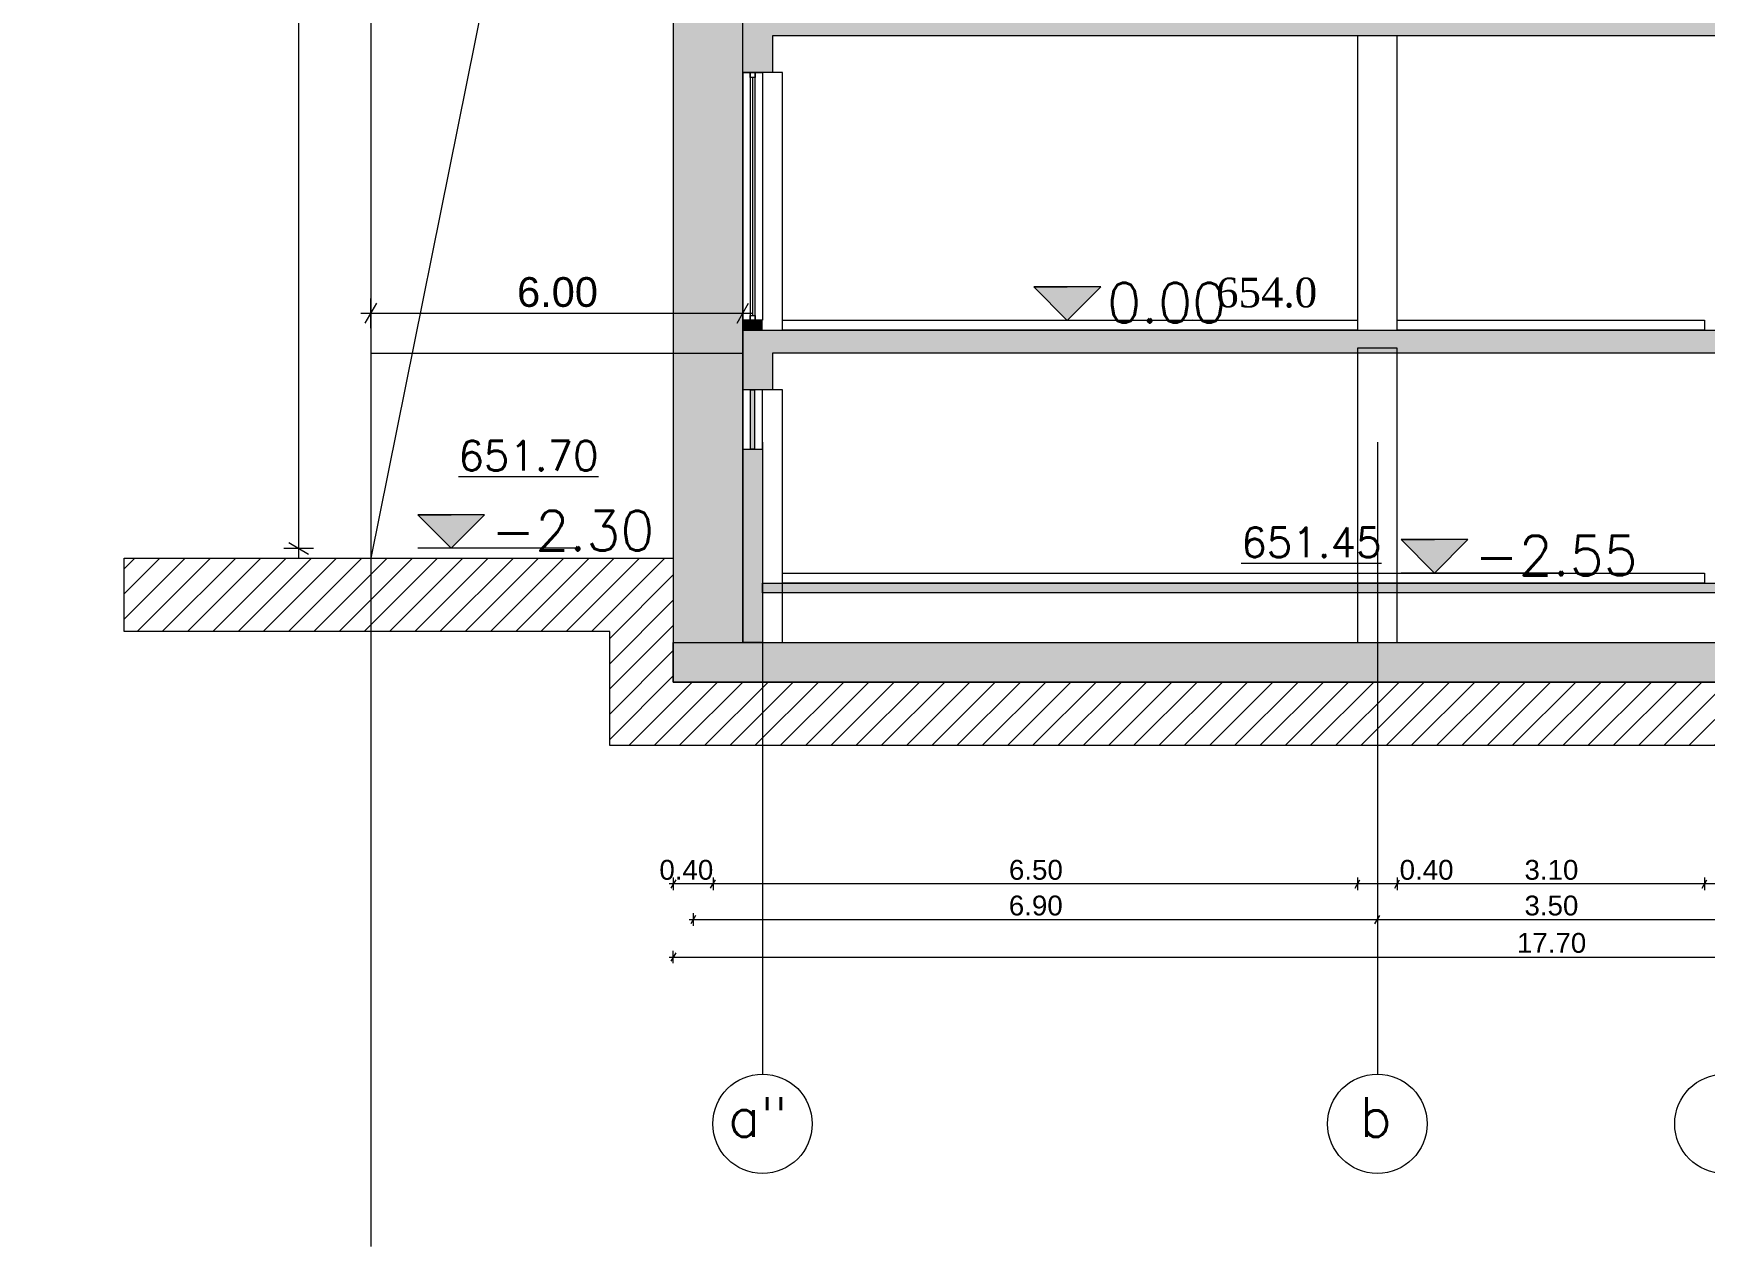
# Model space of a CAD drawing. Header units: millimetres. Extents: x 475616349 to 476941521, y 4620115302 to 4621446928.
# Drawn here: x 476601574 to 476618426, y 4620560526 to 4620572765 of the extents above; entities that cross this region are included whole.
import ezdxf

# ---------------------------------------------------------------- set-up
doc = ezdxf.new("R2010")
doc.units = ezdxf.units.MM
doc.header["$MEASUREMENT"] = 0
for name, color, linetype, lineweight in [('0_0 Architecture_Pen_No__7', 7, 'Continuous', 0), ('0_0 Architecture_Pen_No__8', 8, 'Continuous', 0), ('0_Pen_No__1_Pen_No__250', 7, 'Continuous', 0), ('0_Pen_No__250_Pen_No__142', 142, 'Continuous', 0), ('2D Drafting - General_Pen_No__250_Pen_No__7', 7, 'Continuous', 0), ('2D Drafting - General_Pen_No__250_Pen_No__7_Pen_No__154', 154, 'Continuous', 0), ('2D Drafting - General_Pen_No__250_Pen_No__7_Pen_No__7', 7, 'Continuous', 0), ('a-iataki_Pen_No__5_Pen_No__5_Pen_No__142', 142, 'Continuous', 0), ('gegmebi_Pen_No__7_Pen_No__250', 7, 'Continuous', 0), ('gegmebi_Pen_No__7_Pen_No__7', 7, 'Continuous', 0), ('kar-panjara_Pen_No__7_Pen_No__250', 7, 'Continuous', 0), ('New_._Pen_No__1', 1, 'Continuous', 0), ('New_2D Drafting - General_Pen_No__30_Pen_No__9_Pen_No__9_Pen_No__25', 255, 'Continuous', 0), ('New_2D Drafting - General_Pen_No__30_Pen_No__9_Pen_No__9_Pen_No__7', 7, 'Continuous', 0), ('New_2D Drafting - General_Pen_No__7_Pen_No__250', 7, 'Continuous', 0), ('New_2D Drafting - General_Pen_No__7_Pen_No__7', 7, 'Continuous', 0), ('New_kar-panjara_Pen_No__7_Pen_No__250', 7, 'Continuous', 0), ('New_New_piketebi_Pen_No__7_Pen_No__1', 1, 'Continuous', 0), ('New_shenobebi_Pen_No__7', 7, 'Continuous', 0), ('New_Structural - Bearing_Pen_No__1', 1, 'Continuous', 0), ('zoma_Pen_No__1', 1, 'Continuous', 0), ('zoma_Pen_No__142', 142, 'Continuous', 0), ('zoma_Pen_No__1_Pen_No__142', 142, 'Continuous', 0), ('zoma_Pen_No__5_Pen_No__5_Pen_No__142', 142, 'Continuous', 0)]:
    doc.layers.add(name, color=color, linetype=linetype, lineweight=lineweight)
doc.layers.add('New_2D Drafting - General_Pen_No__30_Pen_No__9_Pen_No__9_Pen_No__20', color=7, linetype='Continuous', lineweight=0, true_color=0xc7c8ca)
doc.layers.add('zoma', color=7, linetype='Continuous')
doc.styles.add('GENERATED_STYLE_2', font='arial.ttf')
doc.styles.add('GENERATED_STYLE_8', font='times.ttf')
doc.linetypes.add('Break', pattern='A,0,[1,бѓЎбѓђбѓ®бѓљбѓ\x98бѓ\x98 #13 nika1.Shx,S=15.679026,R=0,X=0,Y=0],-1975.557214,0', length=1975.557214)
doc.dimstyles.new('GENERATED_STYLE__1', dxfattribs={"dimtxt": 200, "dimasz": 64.421331, "dimexe": 0.18, "dimexo": 3, "dimgap": 0.09, "dimtad": 1, "dimtih": 1, "dimtoh": 1, "dimlfac": 0.001, "dimzin": 0, "dimdsep": 46, "dimtxsty": 'GENERATED_STYLE_2', "dimblk": 'ARROWHEAD_2', "dimblk1": 'ARROWHEAD_2', "dimblk2": 'ARROWHEAD_2', "dimcen": 0.09, "dimclrd": 142, "dimclre": 142, "dimclrt": 142, "dimadec": 0, "dimazin": 0, "dimtfac": 1, "dimtdec": 4, "dimtmove": 0, "dimatfit": 3, "dimfxl": 1, "dimtolj": 1, "dimtzin": 0, "dimarcsym": 0})
doc.dimstyles.new('GENERATED_STYLE__3', dxfattribs={"dimtxt": 200, "dimasz": 64.421331, "dimexe": 0.18, "dimexo": 3, "dimgap": 0.09, "dimtad": 1, "dimtih": 1, "dimtoh": 1, "dimlfac": 0.001, "dimzin": 0, "dimdsep": 46, "dimtxsty": 'GENERATED_STYLE_2', "dimblk": 'ARROWHEAD_2', "dimblk1": 'ARROWHEAD_2', "dimblk2": 'ARROWHEAD_2', "dimcen": 0.09, "dimclrd": 142, "dimclre": 142, "dimclrt": 142, "dimadec": 0, "dimazin": 0, "dimtfac": 1, "dimtdec": 4, "dimtmove": 2, "dimatfit": 3, "dimfxl": 1, "dimtolj": 1, "dimtzin": 0, "dimarcsym": 0})
doc.dimstyles.new('GENERATED_STYLE__36', dxfattribs={"dimtxt": 300, "dimasz": 152, "dimexe": 0.18, "dimexo": 3, "dimgap": 0.09, "dimtad": 1, "dimlfac": 0.001, "dimzin": 0, "dimdsep": 46, "dimtxsty": 'GENERATED_STYLE_2', "dimblk": 'ARROWHEAD_2', "dimblk1": 'ARROWHEAD_2', "dimblk2": 'ARROWHEAD_2', "dimcen": 0.09, "dimclrd": 1, "dimclre": 1, "dimclrt": 1, "dimadec": 0, "dimazin": 0, "dimtfac": 1, "dimtdec": 4, "dimtmove": 0, "dimatfit": 3, "dimfxl": 1, "dimtolj": 1, "dimtzin": 0, "dimarcsym": 0})
doc.dimstyles.new('GENERATED_STYLE__4', dxfattribs={"dimtxt": 300, "dimasz": 152, "dimexe": 0.18, "dimexo": 3, "dimgap": 0.09, "dimtad": 1, "dimtih": 1, "dimtoh": 1, "dimlfac": 0.001, "dimzin": 0, "dimdsep": 46, "dimtxsty": 'GENERATED_STYLE_2', "dimblk": 'ARROWHEAD_2', "dimblk1": 'ARROWHEAD_2', "dimblk2": 'ARROWHEAD_2', "dimcen": 0.09, "dimclrd": 1, "dimclre": 1, "dimclrt": 1, "dimadec": 0, "dimazin": 0, "dimtfac": 1, "dimtdec": 4, "dimtmove": 0, "dimatfit": 3, "dimfxl": 1, "dimtolj": 1, "dimtzin": 0, "dimarcsym": 0})

# ---------------------------------------------------------------- blocks, each defined once
blk = doc.blocks.new('*D1798', base_point=(476577134, 4620325126))
at = {"layer": 'zoma_Pen_No__142', "color": 142, "linetype": 'Continuous', "lineweight": 0, "transparency": 16777216}
for p, q in [((476615102, 4620563782), (476615151, 4620563867)), ((476615127, 4620563888), (476615127, 4620563761)), ((476618626, 4620563824), (476615127, 4620563824)), ((476618602, 4620563782), (476618651, 4620563867)), ((476618626, 4620563888), (476618626, 4620563761))]:
    blk.add_line(p, q, dxfattribs=at)
at = {"layer": 'zoma_Pen_No__142', "color": 142, "lineweight": 0, "transparency": 16777216, "insert": (476616610, 4620563864), "char_height": 200, "attachment_point": 7, "style": 'GENERATED_STYLE_2'}
blk.add_mtext('\\A1;{\\pql;\\fArial CYR|b0|i0|c204|p34;3.50}', dxfattribs=at)
blk = doc.blocks.new('ARROWHEAD_2')
at = {"color": 0, "linetype": 'Continuous', "lineweight": 0}
for p, q in [((0, 0), (-1, 0)), ((-0.38, -0.66), (0.38, 0.66))]:
    blk.add_line(p, q, dxfattribs=at)
blk = doc.blocks.new('*D1799', base_point=(476577134, 4620325126))
at = {"layer": 'zoma_Pen_No__142', "color": 142, "linetype": 'Continuous', "lineweight": 0, "transparency": 16777216}
for p, q in [((476608227, 4620563824), (476608185, 4620563824)), ((476608251, 4620563867), (476608202, 4620563782)), ((476608227, 4620563888), (476608227, 4620563761)), ((476615127, 4620563824), (476608227, 4620563824)), ((476615102, 4620563782), (476615151, 4620563867)), ((476615127, 4620563888), (476615127, 4620563761))]:
    blk.add_line(p, q, dxfattribs=at)
at = {"layer": 'zoma_Pen_No__142', "color": 142, "lineweight": 0, "transparency": 16777216, "insert": (476611410, 4620563864), "char_height": 200, "attachment_point": 7, "style": 'GENERATED_STYLE_2'}
blk.add_mtext('\\A1;{\\pql;\\fArial CYR|b0|i0|c204|p34;6.90}', dxfattribs=at)
blk = doc.blocks.new('*D1802', base_point=(476577134, 4620325126))
at = {"layer": 'zoma_Pen_No__142', "color": 142, "linetype": 'Continuous', "lineweight": 0, "transparency": 16777216}
for p, q in [((476618401, 4620564142), (476618450, 4620564226)), ((476618426, 4620564248), (476618426, 4620564120)), ((476618826, 4620564184), (476618426, 4620564184)), ((476618802, 4620564142), (476618851, 4620564226)), ((476618826, 4620564248), (476618826, 4620564120))]:
    blk.add_line(p, q, dxfattribs=at)
blk = doc.blocks.new('*D1803', base_point=(476577134, 4620325126))
at = {"layer": 'zoma_Pen_No__142', "color": 142, "linetype": 'Continuous', "lineweight": 0, "transparency": 16777216}
for p, q in [((476615302, 4620564142), (476615351, 4620564226)), ((476615326, 4620564248), (476615326, 4620564120)), ((476618426, 4620564184), (476615326, 4620564184)), ((476618401, 4620564142), (476618450, 4620564226)), ((476618426, 4620564248), (476618426, 4620564120))]:
    blk.add_line(p, q, dxfattribs=at)
at = {"layer": 'zoma_Pen_No__142', "color": 142, "lineweight": 0, "transparency": 16777216, "char_height": 200, "attachment_point": 7, "style": 'GENERATED_STYLE_2'}
for s, insert in [('\\A1;{\\pql;\\fArial CYR|b0|i0|c204|p34;0.40}', (476615351, 4620564224)), ('\\A1;{\\pql;\\fArial CYR|b0|i0|c204|p34;3.10}', (476616610, 4620564224))]:
    blk.add_mtext(s, dxfattribs=dict(at, insert=insert))
blk = doc.blocks.new('*D1804', base_point=(476577134, 4620325126))
at = {"layer": 'zoma_Pen_No__142', "color": 142, "linetype": 'Continuous', "lineweight": 0, "transparency": 16777216}
for p, q in [((476614902, 4620564142), (476614951, 4620564226)), ((476614926, 4620564248), (476614926, 4620564120)), ((476615326, 4620564184), (476614926, 4620564184)), ((476615302, 4620564142), (476615351, 4620564226)), ((476615326, 4620564248), (476615326, 4620564120))]:
    blk.add_line(p, q, dxfattribs=at)
blk = doc.blocks.new('*D1805', base_point=(476577134, 4620325126))
at = {"layer": 'zoma_Pen_No__142', "color": 142, "linetype": 'Continuous', "lineweight": 0, "transparency": 16777216}
for p, q in [((476608402, 4620564142), (476608451, 4620564226)), ((476608427, 4620564248), (476608427, 4620564120)), ((476614926, 4620564184), (476608427, 4620564184)), ((476614902, 4620564142), (476614951, 4620564226)), ((476614926, 4620564248), (476614926, 4620564120))]:
    blk.add_line(p, q, dxfattribs=at)
at = {"layer": 'zoma_Pen_No__142', "color": 142, "lineweight": 0, "transparency": 16777216, "insert": (476611411, 4620564224), "char_height": 200, "attachment_point": 7, "style": 'GENERATED_STYLE_2'}
blk.add_mtext('\\A1;{\\pql;\\fArial CYR|b0|i0|c204|p34;6.50}', dxfattribs=at)
blk = doc.blocks.new('*D1806', base_point=(476577134, 4620325126))
at = {"layer": 'zoma_Pen_No__142', "color": 142, "linetype": 'Continuous', "lineweight": 0, "transparency": 16777216}
for p, q in [((476608026, 4620564184), (476607985, 4620564184)), ((476608051, 4620564226), (476608002, 4620564142)), ((476608026, 4620564248), (476608026, 4620564120)), ((476608427, 4620564184), (476608026, 4620564184)), ((476608402, 4620564142), (476608451, 4620564226)), ((476608427, 4620564248), (476608427, 4620564120))]:
    blk.add_line(p, q, dxfattribs=at)
at = {"layer": 'zoma_Pen_No__142', "color": 142, "lineweight": 0, "transparency": 16777216, "insert": (476607886, 4620564224), "char_height": 200, "attachment_point": 7, "style": 'GENERATED_STYLE_2'}
blk.add_mtext('\\A1;{\\pql;\\fArial CYR|b0|i0|c204|p34;0.40}', dxfattribs=at)
blk = doc.blocks.new('*D1807', base_point=(476577134, 4620325126))
at = {"layer": 'zoma_Pen_No__142', "color": 142, "linetype": 'Continuous', "lineweight": 0, "transparency": 16777216}
for p, q in [((476607985, 4620563447), (476608026, 4620563447)), ((476608051, 4620563490), (476608002, 4620563405)), ((476608026, 4620563384), (476608026, 4620563511)), ((476608026, 4620563447), (476625726, 4620563447)), ((476625702, 4620563405), (476625751, 4620563490)), ((476625726, 4620563384), (476625726, 4620563511)), ((476625726, 4620563447), (476625768, 4620563447))]:
    blk.add_line(p, q, dxfattribs=at)
at = {"layer": 'zoma_Pen_No__142', "color": 142, "lineweight": 0, "transparency": 16777216, "insert": (476616534, 4620563487), "char_height": 200, "attachment_point": 7, "style": 'GENERATED_STYLE_2'}
blk.add_mtext('\\A1;{\\pql;\\fArial CYR|b0|i0|c204|p34;17.70}', dxfattribs=at)
blk = doc.blocks.new('*D1808', base_point=(476577134, 4620325126))
at = {"layer": 'zoma_Pen_No__1', "color": 1, "linetype": 'Continuous', "lineweight": 0, "transparency": 16777216}
for p, q in [((476604349, 4620582552), (476604149, 4620582667)), ((476604249, 4620582610), (476604249, 4620582707)), ((476604399, 4620582610), (476604099, 4620582610)), ((476604249, 4620567570), (476604249, 4620582610)), ((476604399, 4620567570), (476604099, 4620567570)), ((476604149, 4620567628), (476604349, 4620567513)), ((476604249, 4620567473), (476604249, 4620567570))]:
    blk.add_line(p, q, dxfattribs=at)
at = {"layer": 'zoma_Pen_No__1', "color": 1, "lineweight": 0, "transparency": 16777216, "insert": (476604189, 4620574577), "char_height": 300, "attachment_point": 7, "rotation": 90, "style": 'GENERATED_STYLE_2'}
blk.add_mtext('\\A1;{\\pql;\\fArial CYR|b0|i0|c204|p34;15.00}', dxfattribs=at)
blk = doc.blocks.new('*D1809', base_point=(476577134, 4620325126))
at = {"layer": 'zoma_Pen_No__1', "color": 1, "linetype": 'Continuous', "lineweight": 0, "transparency": 16777216}
for p, q in [((476605032, 4620570042), (476604917, 4620569842)), ((476604975, 4620569792), (476604975, 4620570092)), ((476608669, 4620569842), (476608784, 4620570042)), ((476608726, 4620569792), (476608726, 4620570092)), ((476604877, 4620569942), (476604975, 4620569942)), ((476604975, 4620569942), (476608726, 4620569942)), ((476608726, 4620569942), (476608824, 4620569942))]:
    blk.add_line(p, q, dxfattribs=at)
at = {"layer": 'zoma_Pen_No__1', "color": 1, "lineweight": 0, "transparency": 16777216, "insert": (476606451, 4620570002), "char_height": 300, "attachment_point": 7, "style": 'GENERATED_STYLE_2'}
blk.add_mtext('\\A1;{\\pql;\\fArial CYR|b0|i0|c204|p34;6.00}', dxfattribs=at)

msp = doc.modelspace()

# ---------------------------------------------------------------- hatches: boundary and pattern name
at = {"layer": '0_0 Architecture_Pen_No__8', "linetype": 'Continuous', "lineweight": 0, "true_color": 0x404040}
msp.add_hatch(color=250, dxfattribs=at).paths.add_polyline_path([(476625726.444, 4620566620.299), (476625726.444, 4620566220.299), (476608026.444, 4620566220.299), (476608026.444, 4620566620.299)])
at = {"layer": '0_Pen_No__250_Pen_No__142', "linetype": 'Continuous', "lineweight": 0}
for points in [[(476611999.567, 4620569870.139), (476612337.096, 4620570207.833), (476611661.874, 4620570207.668)], [(476605786.482, 4620567570.439), (476606124.011, 4620567908.133), (476605448.789, 4620567907.968)], [(476615702.973, 4620567320.431), (476616040.502, 4620567658.125), (476615365.279, 4620567657.96)]]:
    msp.add_hatch(color=142, dxfattribs=at).paths.add_polyline_path(points)
at = {"layer": '2D Drafting - General_Pen_No__250_Pen_No__7', "linetype": 'Continuous', "lineweight": 0}
for points in [[(476608726.42, 4620572789.559), (476608726.42, 4620572970.44), (476624139.616, 4620572970.44), (476624139.616, 4620572740.346), (476618776.761, 4620572740.346), (476618476.344, 4620572740.346), (476609026.344, 4620572740.346), (476609026.344, 4620572370.439), (476608726.594, 4620572370.439), (476608726.654, 4620572789.559)], [(476608726.372, 4620569540.432), (476608726.411, 4620569540.432), (476608726.411, 4620569770.439), (476609026.344, 4620569770.44), (476624126.444, 4620569770.439), (476624126.444, 4620569540.432), (476609026.344, 4620569540.432), (476609026.344, 4620569170.439), (476608726.311, 4620569170.439)], [(476608926.344, 4620567220.299), (476625526.444, 4620567220.299), (476625526.444, 4620567120.299), (476608926.344, 4620567120.299)]]:
    msp.add_hatch(color=7, dxfattribs=at).paths.add_polyline_path(points)
at = {"layer": '2D Drafting - General_Pen_No__250_Pen_No__7_Pen_No__154', "linetype": 'Continuous', "lineweight": 0}
msp.add_hatch(color=154, dxfattribs=at).paths.add_polyline_path([(476608926.344, 4620566620.299), (476608726.344, 4620566620.299), (476608726.344, 4620568570.431), (476608926.344, 4620568570.431)])
at = {"layer": '2D Drafting - General_Pen_No__250_Pen_No__7_Pen_No__7', "linetype": 'Continuous', "lineweight": 0}
msp.add_hatch(color=7, dxfattribs=at).paths.add_polyline_path([(476608726.411, 4620569770.44), (476608726.411, 4620569870.469), (476608926.411, 4620569870.469), (476608926.411, 4620569770.44)])
at = {"layer": 'New_2D Drafting - General_Pen_No__30_Pen_No__9_Pen_No__9_Pen_No__20', "linetype": 'Continuous', "lineweight": 0, "true_color": 0xc7c8ca}
h = msp.add_hatch(dxfattribs=at)
h.set_pattern_fill('BRICK___RUNNING_BOND', color=9, style=0, pattern_type=2)
h.set_pattern_definition([(0, (476608376.36, 4620567537.77), (0, 66.64), []), (90, (476608376.36, 4620567537.77), (-244.8, 0), [66.64, -66.64]), (90, (476608498.76, 4620567604.4), (-244.8, 0), [66.64, -66.64])])
h.paths.add_polyline_path([(476608026.473, 4620566620.355), (476608726.244, 4620566620.355), (476608726.244, 4620583070.007), (476608026.473, 4620583070.007)])
at = {"layer": 'New_2D Drafting - General_Pen_No__30_Pen_No__9_Pen_No__9_Pen_No__25', "linetype": 'Continuous', "lineweight": 0}
msp.add_hatch(color=255, dxfattribs=at).paths.add_polyline_path([(476608846.244, 4620569170.431), (476608846.244, 4620568570.431), (476608806.244, 4620568570.431), (476608806.244, 4620569170.431)])
at = {"layer": 'New_2D Drafting - General_Pen_No__7_Pen_No__7', "linetype": 'Continuous', "lineweight": 0}
h = msp.add_hatch(dxfattribs=at)
h.set_pattern_fill('MASONRY_BLOCK', style=0, pattern_type=2)
h.set_pattern_definition([(45, (476577134.07, 4620325125.74), (-127.27922, 127.27922), [])])
h.paths.add_polyline_path([(476602489.223, 4620566730.532), (476602489.223, 4620567470.439), (476608026.444, 4620567470.439), (476608026.444, 4620566220.299), (476625726.444, 4620566220.299), (476625726.444, 4620569490.432), (476625726.444, 4620569769.521), (476630580.823, 4620569769.521), (476630580.823, 4620569029.715), (476626437.461, 4620569029.715), (476626437.461, 4620565641.382), (476626437.461, 4620565579.86), (476607386.029, 4620565579.86), (476607386.029, 4620566730.532)])

# ---------------------------------------------------------------- linework, layer by layer
at = {"layer": '0_0 Architecture_Pen_No__7', "color": 7, "linetype": 'Continuous', "lineweight": 0, "flags": 128}
msp.add_lwpolyline([(476625726.444, 4620566620.299), (476625726.444, 4620566220.299), (476608026.444, 4620566220.299), (476608026.444, 4620566620.299)], close=True, dxfattribs=at)
at = {"layer": '0_Pen_No__1_Pen_No__250', "color": 7, "linetype": 'Continuous', "lineweight": 0, "flags": 128}
for points in [[(476611999.567, 4620569870.139), (476611661.874, 4620570207.668), (476611999.485, 4620570207.75)], [(476611999.567, 4620569870.139), (476612337.096, 4620570207.833), (476611999.485, 4620570207.75)], [(476613261.956, 4620569870.447), (476611661.956, 4620569870.057)], [(476605786.482, 4620567570.439), (476605448.789, 4620567907.968), (476605786.4, 4620567908.05)], [(476605786.482, 4620567570.439), (476606124.011, 4620567908.133), (476605786.4, 4620567908.05)], [(476615702.973, 4620567320.431), (476615365.279, 4620567657.96), (476615702.891, 4620567658.042)], [(476615702.973, 4620567320.431), (476616040.502, 4620567658.125), (476615702.891, 4620567658.042)], [(476607048.871, 4620567570.747), (476605448.871, 4620567570.357)], [(476616965.362, 4620567320.739), (476615365.362, 4620567320.349)]]:
    msp.add_lwpolyline(points, dxfattribs=at)
at = {"layer": '0_Pen_No__250_Pen_No__142', "color": 142, "linetype": 'Continuous', "lineweight": 0, "flags": 128}
for points in [[(476611999.567, 4620569870.139), (476612337.096, 4620570207.833), (476611661.874, 4620570207.668)], [(476605786.482, 4620567570.439), (476606124.011, 4620567908.133), (476605448.789, 4620567907.968)], [(476615702.973, 4620567320.431), (476616040.502, 4620567658.125), (476615365.279, 4620567657.96)]]:
    msp.add_lwpolyline(points, close=True, dxfattribs=at)
at = {"layer": '2D Drafting - General_Pen_No__250_Pen_No__7', "color": 7, "linetype": 'Continuous', "lineweight": 0, "flags": 128}
for points in [[(476608726.42, 4620572789.559), (476608726.42, 4620572970.44), (476624139.616, 4620572970.44), (476624139.616, 4620572740.346), (476618776.761, 4620572740.346), (476618476.344, 4620572740.346), (476609026.344, 4620572740.346), (476609026.344, 4620572370.439), (476608726.594, 4620572370.439), (476608726.654, 4620572789.559)], [(476608726.372, 4620569540.432), (476608726.411, 4620569540.432), (476608726.411, 4620569770.439), (476609026.344, 4620569770.44), (476624126.444, 4620569770.439), (476624126.444, 4620569540.432), (476609026.344, 4620569540.432), (476609026.344, 4620569170.439), (476608726.311, 4620569170.439)], [(476608926.344, 4620567220.299), (476625526.444, 4620567220.299), (476625526.444, 4620567120.299), (476608926.344, 4620567120.299)]]:
    msp.add_lwpolyline(points, close=True, dxfattribs=at)
at = {"layer": '2D Drafting - General_Pen_No__250_Pen_No__7_Pen_No__7', "color": 7, "linetype": 'Continuous', "lineweight": 0, "flags": 128}
msp.add_lwpolyline([(476608926.344, 4620566620.299), (476608726.344, 4620566620.299), (476608726.344, 4620568570.431), (476608926.344, 4620568570.431)], close=True, dxfattribs=at)
at = {"layer": 'gegmebi_Pen_No__7_Pen_No__250', "color": 7, "linetype": 'Continuous', "lineweight": 0, "flags": 128}
for points in [[(476608851.515, 4620572370.469), (476608801.515, 4620572370.469), (476608801.515, 4620569870.469), (476608851.515, 4620569870.469)], [(476608851.515, 4620572320.469), (476608801.515, 4620572320.469), (476608801.515, 4620572370.469), (476608851.515, 4620572370.469)], [(476608851.515, 4620569870.469), (476608801.515, 4620569870.469), (476608801.515, 4620569920.307), (476608851.515, 4620569920.307)], [(476614926.344, 4620569770.439), (476609126.761, 4620569770.439), (476609126.761, 4620569870.439), (476614926.344, 4620569870.439)], [(476618426.444, 4620569770.439), (476615326.444, 4620569770.439), (476615326.444, 4620569870.439), (476618426.444, 4620569870.439)], [(476618426.444, 4620567220.299), (476609126.594, 4620567220.299), (476609126.594, 4620567320.299), (476618426.444, 4620567320.299)]]:
    msp.add_lwpolyline(points, close=True, dxfattribs=at)
at = {"layer": 'gegmebi_Pen_No__7_Pen_No__7', "color": 7, "linetype": 'Continuous', "lineweight": 0}
msp.add_line((476608826.515, 4620572320.469), (476608826.515, 4620569920.307), dxfattribs=at)
at = {"layer": 'kar-panjara_Pen_No__7_Pen_No__250', "color": 7, "linetype": 'Continuous', "lineweight": 0, "flags": 128}
for points in [[(476614926.094, 4620572740.346), (476614926.094, 4620569770.439), (476615326.444, 4620569770.439), (476615326.444, 4620572740.346)], [(476608726.411, 4620572370.439), (476608726.411, 4620569770.44), (476609126.761, 4620569770.44), (476609126.761, 4620572370.439)], [(476608726.515, 4620572370.469), (476608926.515, 4620572370.469), (476608926.515, 4620569870.469), (476608726.515, 4620569870.469)], [(476614926.094, 4620569590.432), (476614926.094, 4620566620.299), (476615326.444, 4620566620.299), (476615326.444, 4620569590.432)], [(476608726.244, 4620569170.439), (476608726.244, 4620566620.299), (476609126.594, 4620566620.299), (476609126.594, 4620569170.439)], [(476608726.244, 4620569170.439), (476608726.244, 4620568570.431), (476608926.244, 4620568570.431), (476608926.244, 4620569170.439)]]:
    msp.add_lwpolyline(points, close=True, dxfattribs=at)
at = {"layer": 'New_2D Drafting - General_Pen_No__30_Pen_No__9_Pen_No__9_Pen_No__7', "color": 7, "linetype": 'Continuous', "lineweight": 0, "flags": 128}
for points in [[(476608026.473, 4620566620.355), (476608726.244, 4620566620.355), (476608726.244, 4620583070.007), (476608026.473, 4620583070.007)], [(476608846.244, 4620569170.431), (476608846.244, 4620568570.431), (476608806.244, 4620568570.431), (476608806.244, 4620569170.431)]]:
    msp.add_lwpolyline(points, close=True, dxfattribs=at)
at = {"layer": 'New_2D Drafting - General_Pen_No__7_Pen_No__250', "color": 7, "linetype": 'Continuous', "lineweight": 0, "flags": 128}
msp.add_lwpolyline([(476602489.223, 4620566730.532), (476602489.223, 4620567470.439), (476608026.444, 4620567470.439), (476608026.444, 4620566220.299), (476625726.444, 4620566220.299), (476625726.444, 4620569490.432), (476625726.444, 4620569769.521), (476630580.823, 4620569769.521), (476630580.823, 4620569029.715), (476626437.461, 4620569029.715), (476626437.461, 4620565641.382), (476626437.461, 4620565579.86), (476607386.029, 4620565579.86), (476607386.029, 4620566730.532)], close=True, dxfattribs=at)
at = {"layer": 'New_kar-panjara_Pen_No__7_Pen_No__250', "color": 7, "linetype": 'Continuous', "lineweight": 0, "flags": 128}
msp.add_lwpolyline([(476608026.043, 4620579189.559), (476608026.473, 4620566620.355)], dxfattribs=at)
at = {"layer": 'New_shenobebi_Pen_No__7', "color": 7, "linetype": 'Continuous', "lineweight": 0}
msp.add_lwpolyline([(476608726.244, 4620569870.431), (476608726.244, 4620567320.431)], dxfattribs=at)
at = {"layer": 'New_Structural - Bearing_Pen_No__1', "color": 1, "linetype": 'Continuous', "lineweight": 0}
for p, q in [((476604974.565, 4620587257.227), (476604974.565, 4620560525.901)), ((476608836.953, 4620586628.275), (476604974.565, 4620567470.439))]:
    msp.add_line(p, q, dxfattribs=at)
at = {"layer": 'New_Structural - Bearing_Pen_No__1', "color": 1, "linetype": 'Break', "lineweight": 0}
msp.add_line((476604974.565, 4620569540.432), (476608726.372, 4620569540.432), dxfattribs=at)
at = {"layer": 'zoma_Pen_No__5_Pen_No__5_Pen_No__142', "color": 142, "linetype": 'Continuous', "lineweight": 0}
for p, q in [((476608926.344, 4620568641.64), (476608926.344, 4620562258.65)), ((476615126.344, 4620568641.64), (476615126.344, 4620562258.65))]:
    msp.add_line(p, q, dxfattribs=at)
for centre in [(476608926.344, 4620561764.817), (476615126.344, 4620561764.817), (476618626.344, 4620561764.817)]:
    msp.add_circle(centre, 501.115, dxfattribs=at)

# ---------------------------------------------------------------- texts
at = {"layer": 'a-iataki_Pen_No__5_Pen_No__5_Pen_No__142', "color": 142, "linetype": 'Continuous', "lineweight": 0, "char_height": 400, "attachment_point": 3}
for s, insert in [('\\A1;{\\pqr;\\Ftxt.shx;a\\Ftxt.shx;"}', (476609178.104, 4620562033.977)), ('\\A1;{\\pqr;\\Ftxt.shx;b}', (476615275.083, 4620562032.777))]:
    msp.add_mtext(s, dxfattribs=dict(at, insert=insert))
at = {"layer": 'New_._Pen_No__1', "color": 1, "linetype": 'Continuous', "lineweight": 0, "char_height": 300, "attachment_point": 2}
for s, insert in [('\\A1;{\\pqc;\\Ftxt.shx;\\L\\L6\\Ftxt.shx;5\\Ftxt.shx;1.70}', (476606566.027, 4620568654.245)), ('\\A1;{\\pqc;\\Ftxt.shx;\\L\\L6\\Ftxt.shx;51.45}', (476614461.46, 4620567780.044))]:
    msp.add_mtext(s, dxfattribs=dict(at, insert=insert))
at = {"layer": 'New_New_piketebi_Pen_No__7_Pen_No__1', "color": 1, "linetype": 'Continuous', "lineweight": 0, "insert": (476613499.921, 4620570147.977), "char_height": 300, "attachment_point": 4, "style": 'GENERATED_STYLE_8'}
msp.add_mtext('\\A1;{\\pql;\\fTimes New Roman|b0|i0|c0|p18;6\\fTimes New Roman|b0|i0|c0|p18;5\\fTimes New Roman|b0|i0|c0|p18;4.0}', dxfattribs=at)
at = {"layer": 'zoma_Pen_No__1_Pen_No__142', "color": 142, "linetype": 'Continuous', "lineweight": 0, "char_height": 400, "attachment_point": 7, "rotation": 0.0139872}
for s, insert in [('\\A1;{\\pql;\\Ftxt.shx;0\\Ftxt.shx;.00}', (476612401.882, 4620569847.192)), ('\\A1;{\\pql;\\Ftxt.shx;-2\\Ftxt.shx;.\\Ftxt.shx;3\\Ftxt.shx;0}', (476606188.797, 4620567547.492)), ('\\A1;{\\pql;\\Ftxt.shx;-2.\\Ftxt.shx;55}', (476616105.287, 4620567297.484))]:
    msp.add_mtext(s, dxfattribs=dict(at, insert=insert))

# ---------------------------------------------------------------- dimensions: what is measured, and where the dimension line sits
at = {"layer": 'zoma', "color": 1, "linetype": 'Continuous', "lineweight": 0}
dim = msp.add_linear_dim(base=(476604249.493, 4620582609.629), p1=(476605786.482, 4620567570.439), p2=(476601573.572, 4620582609.629), angle=90, text='15.00', dimstyle='GENERATED_STYLE__36', dxfattribs=at)
dim.commit()
dim.dimension.update_dxf_attribs({"geometry": '*D1808', "text_midpoint": (476604039.493, 4620575081.121), "dimtype": 160, "text_rotation": 90})
dim = msp.add_linear_dim(base=(476608726.372, 4620569942.205), p1=(476604974.565, 4620569540.432), p2=(476608726.372, 4620569540.432), text='6.00', dimstyle='GENERATED_STYLE__4', dxfattribs=at)
dim.commit()
dim.dimension.update_dxf_attribs({"geometry": '*D1809', "text_midpoint": (476606841.029, 4620570152.205), "dimtype": 160})
at = {"layer": 'zoma', "color": 142, "linetype": 'Continuous', "lineweight": 0}
for base, p1, p2, dimstyle, picture, middle in [((476608026.17, 4620564183.986), (476608426.871, 4620567337.57), (476608026.17, 4620567337.57), 'GENERATED_STYLE__3', '*D1806', (476608145.309, 4620564323.986)), ((476608426.871, 4620564183.986), (476614926.344, 4620564183.986), (476608426.871, 4620567337.57), 'GENERATED_STYLE__1', '*D1805', (476611670.315, 4620564323.986)), ((476615326.344, 4620564183.986), (476618425.903, 4620566687.57), (476615326.344, 4620564183.986), 'GENERATED_STYLE__1', '*D1803', (476616869.831, 4620564323.986)), ((476618425.903, 4620564183.986), (476618826.253, 4620566687.57), (476618425.903, 4620566687.57), 'GENERATED_STYLE__1', '*D1802', (476619110.515, 4620564323.986)), ((476614926.344, 4620564183.986), (476615326.344, 4620564183.986), (476614926.344, 4620564183.986), 'GENERATED_STYLE__1', '*D1804', (476615610.606, 4620564323.986)), ((476608226.521, 4620563824.28), (476615126.521, 4620563824.28), (476608226.521, 4620563824.28), 'GENERATED_STYLE__1', '*D1799', (476611670.228, 4620563964.28)), ((476615126.521, 4620563824.28), (476618626.344, 4620562586.923), (476615126.521, 4620563824.28), 'GENERATED_STYLE__1', '*D1798', (476616870.14, 4620563964.28))]:
    dim = msp.add_linear_dim(base=base, p1=p1, p2=p2, angle=180, dimstyle=dimstyle, dxfattribs=at)
    dim.commit()
    dim.dimension.update_dxf_attribs({"geometry": picture, "text_midpoint": middle, "dimtype": 160})
dim = msp.add_linear_dim(base=(476625726.326, 4620563447.474), p1=(476608026.17, 4620567337.57), p2=(476625726.326, 4620567337.514), dimstyle='GENERATED_STYLE__1', dxfattribs=at)
dim.commit()
dim.dimension.update_dxf_attribs({"geometry": '*D1807', "text_midpoint": (476616870.306, 4620563587.474), "dimtype": 160})

doc.saveas('drawing.dxf')
